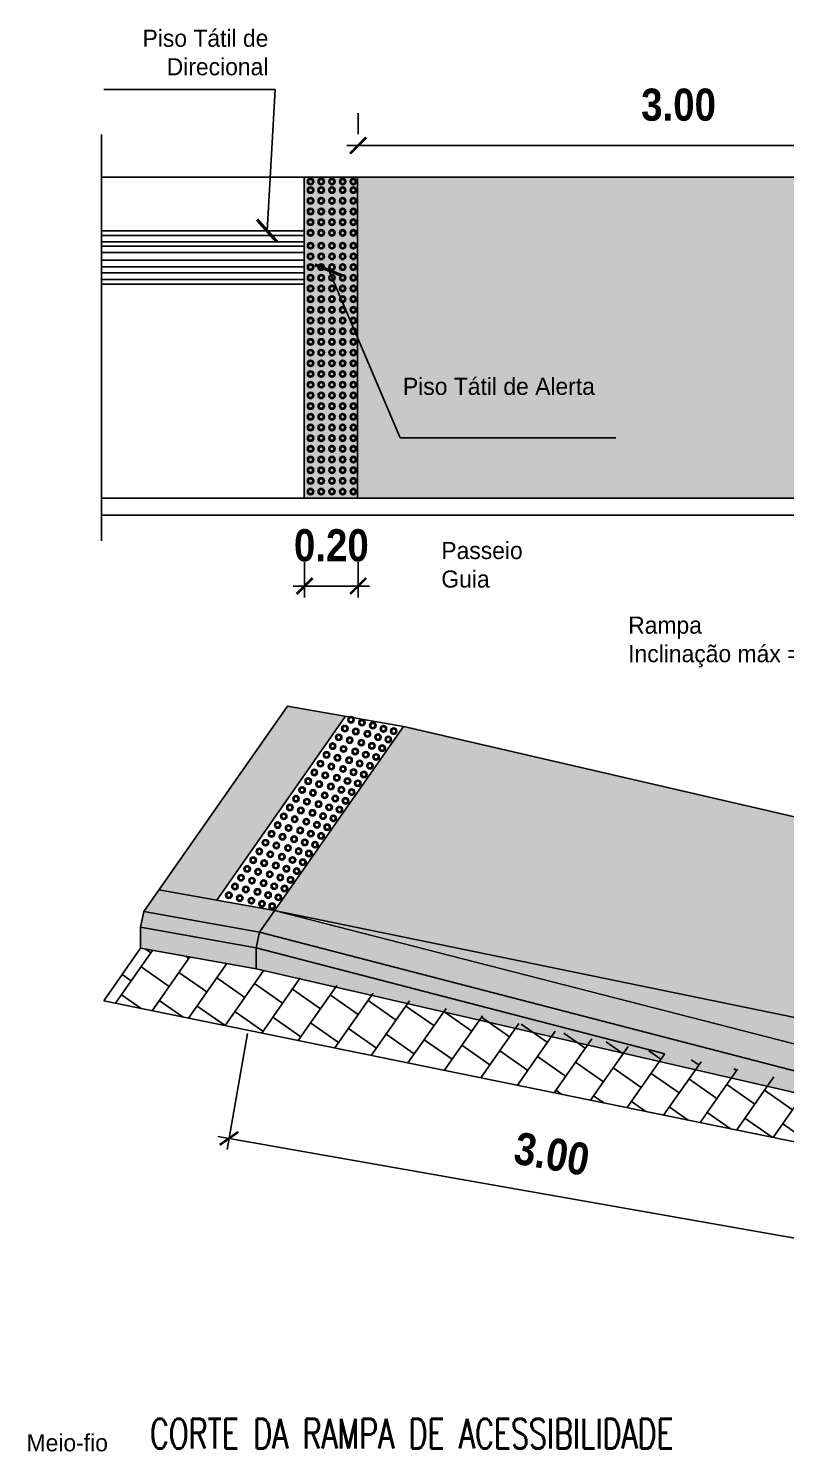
# Model space of a CAD drawing. Header units: feet. Extents: x 203667 to 205527, y 9204857 to 9205156.
# Drawn here: x 203682.91 to 203686.45, y 9204914.6 to 9204921.26 of the extents above; entities that cross this region are included whole.
import ezdxf

# ---------------------------------------------------------------- set-up
doc = ezdxf.new("R2010")
doc.units = ezdxf.units.FT
doc.header["$LTSCALE"] = 0.3
doc.header["$MEASUREMENT"] = 0
doc.linetypes.add('ACAD_ISO05W100', pattern=[33, 24, -3, 0, -3, 0, -3])
for name, color, linetype, lineweight in [('C-ROAD-PROF', 1, 'Continuous', 35), ('PENA015', 1, 'Continuous', 15), ('PENA02', 5, 'Continuous', 20)]:
    doc.layers.add(name, color=color, linetype=linetype, lineweight=lineweight)
for name, color, linetype in [('F-HZ-ESTACA', 98, 'Continuous'), ('PAVIMENTAÇÃO NOVA', 12, 'Continuous'), ('PERFIL-ESCALA', 7, 'Continuous')]:
    doc.layers.add(name, color=color, linetype=linetype)
doc.styles.add('COTAS', font='ariblk.ttf', dxfattribs={"width": 0.75})
doc.styles.add('ROMANS', font='romans', dxfattribs={"height": 0.2})
doc.styles.add('texto', font='')
doc.styles.get('texto').set_extended_font_data('AvantGarde Bk BT')
doc.dimstyles.new('COTAS_100', dxfattribs={"dimscale": 100, "dimtxt": 0.002, "dimasz": 0.001, "dimexe": 0.0007, "dimexo": 0.004, "dimgap": 0.0015, "dimtad": 1, "dimzin": 0, "dimdsep": 46, "dimtxsty": 'COTAS', "dimblk1": 'ARCHTICK', "dimblk2": 'ARCHTICK', "dimsah": 1, "dimcen": 0.003, "dimdle": 0.0007, "dimaunit": 1, "dimadec": 0, "dimazin": 0, "dimtfac": 1, "dimtdec": 0, "dimtix": 1, "dimtmove": 0, "dimatfit": 3, "dimldrblk": 'ARCHTICK', "dimfxl": 1, "dimtolj": 1, "dimtzin": 0, "dimarcsym": 0})
doc.dimstyles.new('COTAS_75', dxfattribs={"dimscale": 75, "dimtxt": 0.002, "dimasz": 0.001, "dimexe": 0.0007, "dimexo": 0.004, "dimgap": 0.0015, "dimtad": 1, "dimzin": 0, "dimdsep": 46, "dimtxsty": 'COTAS', "dimblk1": 'ARCHTICK', "dimblk2": 'ARCHTICK', "dimsah": 1, "dimcen": 0.003, "dimdle": 0.0007, "dimaunit": 1, "dimadec": 0, "dimazin": 0, "dimtfac": 1, "dimtdec": 0, "dimtix": 1, "dimtmove": 0, "dimatfit": 3, "dimldrblk": 'ARCHTICK', "dimfxl": 1, "dimtolj": 1, "dimtzin": 0, "dimarcsym": 0})

# ---------------------------------------------------------------- blocks, each defined once
blk = doc.blocks.new('_ArchTick')
at = {"color": 0, "linetype": 'ByBlock', "const_width": 0.15}
blk.add_lwpolyline([(-0.5, -0.5), (0.5, 0.5)], dxfattribs=at)
blk = doc.blocks.new('*D125')
at = {"layer": 'Defpoints', "color": 0, "transparency": 16777216}
for p in [(203687.4475, 9204920.7086), (203684.4501, 9204920.5601), (203687.4475, 9204920.5601)]:
    blk.add_point(p, dxfattribs=at)
at = {"layer": 'PENA015', "color": 0, "lineweight": -2, "transparency": 16777216}
for p, q in [((203684.4501, 9204920.8601), (203684.4501, 9204920.7611)), ((203687.4475, 9204920.8601), (203687.4475, 9204920.7611)), ((203684.3976, 9204920.7086), (203687.5, 9204920.7086))]:
    blk.add_line(p, q, dxfattribs=at)
at = {"layer": 'PENA015', "color": 0, "lineweight": -2, "transparency": 16777216, "xscale": 0.075, "yscale": 0.075, "zscale": 0.075, "rotation": 180}
blk.add_blockref('_ArchTick', (203684.4501, 9204920.7086), dxfattribs=at)
at = {"layer": 'PENA015', "color": 0, "lineweight": -2, "transparency": 16777216, "xscale": 0.075, "yscale": 0.075, "zscale": 0.075}
blk.add_blockref('_ArchTick', (203687.4475, 9204920.7086), dxfattribs=at)
at = {"layer": 'PENA015', "color": 0, "lineweight": 25, "transparency": 16777216, "insert": (203685.9488, 9204920.8986), "char_height": 0.15, "attachment_point": 5, "style": 'COTAS'}
blk.add_mtext('\\A1;3.00', dxfattribs=at)
blk = doc.blocks.new('*D123')
at = {"layer": 'Defpoints', "color": 0, "transparency": 16777216}
for p in [(203684.1993, 9204919.0601), (203684.4501, 9204919.0601), (203684.1993, 9204918.6482)]:
    blk.add_point(p, dxfattribs=at)
at = {"layer": 'PENA015', "color": 0, "lineweight": -2, "transparency": 16777216}
for p, q in [((203684.1993, 9204918.7601), (203684.1993, 9204918.5957)), ((203684.4501, 9204918.7601), (203684.4501, 9204918.5957)), ((203684.5026, 9204918.6482), (203684.1468, 9204918.6482))]:
    blk.add_line(p, q, dxfattribs=at)
at = {"layer": 'PENA015', "color": 0, "lineweight": -2, "transparency": 16777216, "xscale": 0.075, "yscale": 0.075, "zscale": 0.075, "rotation": 180}
blk.add_blockref('_ArchTick', (203684.1993, 9204918.6482), dxfattribs=at)
at = {"layer": 'PENA015', "color": 0, "lineweight": -2, "transparency": 16777216, "xscale": 0.075, "yscale": 0.075, "zscale": 0.075}
blk.add_blockref('_ArchTick', (203684.4501, 9204918.6482), dxfattribs=at)
at = {"layer": 'PENA015', "color": 0, "lineweight": 25, "transparency": 16777216, "insert": (203684.3247, 9204918.8383), "char_height": 0.15, "attachment_point": 5, "style": 'COTAS'}
blk.add_mtext('\\A1;0.20', dxfattribs=at)
blk = doc.blocks.new('*D128')
at = {"layer": 'Defpoints', "color": 0, "transparency": 16777216}
for p in [(203683.9846, 9204916.8516), (203686.939, 9204916.3307), (203686.8004, 9204915.5446)]:
    blk.add_point(p, dxfattribs=at)
at = {"layer": 'PENA015', "color": 0, "lineweight": -2, "transparency": 16777216}
for p, q in [((203683.9325, 9204916.5562), (203683.8369, 9204916.0138)), ((203683.7943, 9204916.0747), (203686.8521, 9204915.5355)), ((203686.887, 9204916.0352), (203686.7913, 9204915.4929))]:
    blk.add_line(p, q, dxfattribs=at)
at = {"layer": 'PENA015', "color": 0, "lineweight": -2, "transparency": 16777216, "xscale": 0.075, "yscale": 0.075, "zscale": 0.075}
for p, rotation in [((203683.846, 9204916.0655), 169.9999999866669), ((203686.8004, 9204915.5446), 349.9999999866669)]:
    blk.add_blockref('_ArchTick', p, dxfattribs=dict(at, rotation=rotation))
at = {"layer": 'PENA015', "color": 0, "lineweight": 25, "transparency": 16777216, "insert": (203685.3562, 9204915.9922), "char_height": 0.15, "attachment_point": 5, "rotation": 350, "style": 'COTAS'}
blk.add_mtext('\\A1;3.00', dxfattribs=at)

msp = doc.modelspace()

# ---------------------------------------------------------------- hatches: boundary and pattern name
at = {"layer": 'F-HZ-ESTACA'}
h = msp.add_hatch(color=5, dxfattribs=at)
h.dxf.hatch_style = 1
h.paths.add_polyline_path([(203691.9475, 9204919.0601), (203692.1975, 9204919.0601), (203692.1975, 9204920.5601), (203691.9475, 9204920.5601)])
h.paths.add_polyline_path([(203684.1975, 9204919.0601), (203684.4475, 9204919.0601), (203684.4475, 9204920.5601), (203684.1975, 9204920.5601)])
at = {"layer": 'F-HZ-ESTACA', "true_color": 0x7aafdf}
h = msp.add_hatch(color=143, dxfattribs=at)
h.dxf.hatch_style = 1
h.paths.add_polyline_path([(203687.4475, 9204920.5601), (203684.4475, 9204920.5601), (203684.4475, 9204919.0601), (203687.4475, 9204919.0601)])
h.paths.add_polyline_path([(203688.9475, 9204920.5601), (203687.4475, 9204920.5601), (203687.4475, 9204918.9801), (203688.9475, 9204918.9801)])
h.paths.add_polyline_path([(203691.9475, 9204920.5601), (203688.9475, 9204920.5601), (203688.9475, 9204919.0601), (203691.9475, 9204919.0601)])
h = msp.add_hatch(color=143, dxfattribs=at)
h.dxf.hatch_style = 1
h.paths.add_polyline_path([(203683.5179, 9204917.2274), (203683.7887, 9204917.1797), (203684.3909, 9204918.0398), (203684.1201, 9204918.0875)])
h = msp.add_hatch(color=143, dxfattribs=at)
h.dxf.hatch_style = 1
h.paths.add_polyline_path([(203687.6256, 9204917.3106), (203684.6645, 9204917.9959), (203684.0622, 9204917.1358), (203687.0255, 9204916.3738)])
at = {"layer": 'F-HZ-ESTACA'}
h = msp.add_hatch(color=253, dxfattribs=at)
h.dxf.hatch_style = 1
h.paths.add_polyline_path([(203683.9735, 9204917.0091), (203683.4469, 9204917.1261), (203683.4318, 9204917.0528), (203683.4318, 9204916.9546), (203683.9735, 9204916.8591)])
h.paths.add_polyline_path([(203684.0595, 9204917.1319), (203683.5179, 9204917.2274), (203683.4469, 9204917.1261), (203683.9735, 9204917.0091)])
h.paths.add_polyline_path([(203683.9735, 9204917.0091), (203683.9735, 9204916.8591), (203686.939, 9204916.1767), (203686.939, 9204916.2392)])
h.paths.add_polyline_path([(203684.0595, 9204917.1319), (203683.9735, 9204917.0091), (203686.939, 9204916.2392), (203687.0228, 9204916.3699)])
h = msp.add_hatch(dxfattribs=at)
h.set_pattern_fill('AR-B88', color=1, scale=0.02, angle=55)
h.set_pattern_definition([(55, (0.05187, 9.05663), (-0.1310643270862, 0.0917722298162), []), (145, (0.05187, 9.05663), (-0.1769504419943, 0.02624006627305), [0.16, -0.16])])
h.paths.add_polyline_path([(203683.9735, 9204916.8591), (203683.4318, 9204916.9546), (203683.2598, 9204916.7088), (203686.767, 9204915.9935), (203686.9134, 9204916.2444)])
h.paths.add_polyline_path([(203688.442, 9204915.9665), (203686.939, 9204916.2392), (203686.9134, 9204916.2444), (203686.767, 9204915.9935), (203688.27, 9204915.7208)])

# ---------------------------------------------------------------- linework, layer by layer
at = {"layer": 'C-ROAD-PROF', "lineweight": 25}
msp.add_line((203684.2159, 9204920.5601), (203684.4659, 9204920.5601), dxfattribs=at)
at = {"layer": 'F-HZ-ESTACA'}
for p, q in [((203687.109, 9204916.5046), (203684.0595, 9204917.1319)), ((203683.2598, 9204916.7088), (203686.767, 9204915.9935))]:
    msp.add_line(p, q, dxfattribs=at)
at = {"layer": 'PAVIMENTAÇÃO NOVA'}
msp.add_line((203687.4475, 9204920.5601), (203683.2501, 9204920.5601), dxfattribs=at)
at = {"layer": 'PENA015', "linetype": 'ACAD_ISO05W100', "lineweight": 25}
msp.add_line((203683.2501, 9204918.8601), (203683.2501, 9204920.7601), dxfattribs=at)
at = {"layer": 'PENA02', "lineweight": 25}
for p, q in [((203687.4475, 9204920.5601), (203683.2501, 9204920.5601)), ((203684.1975, 9204919.0601), (203684.1975, 9204920.5601)), ((203684.1975, 9204919.0601), (203684.1975, 9204920.5601)), ((203684.4475, 9204919.0601), (203684.4475, 9204920.5601)), ((203684.4475, 9204919.0601), (203684.4475, 9204920.5601)), ((203683.2475, 9204920.3101), (203684.1975, 9204920.3101)), ((203684.1975, 9204920.2876), (203683.2475, 9204920.2876)), ((203684.1975, 9204920.2576), (203683.2475, 9204920.2576)), ((203684.1975, 9204920.2376), (203683.2475, 9204920.2376)), ((203684.1975, 9204920.2076), (203683.2475, 9204920.2076)), ((203684.1975, 9204920.172), (203683.2475, 9204920.172)), ((203684.1975, 9204920.142), (203683.2475, 9204920.142)), ((203684.1975, 9204920.1126), (203683.2475, 9204920.1126)), ((203684.1975, 9204920.0826), (203683.2475, 9204920.0826)), ((203683.2475, 9204920.0601), (203684.1975, 9204920.0601)), ((203684.1975, 9204919.0601), (203684.4475, 9204919.0601)), ((203684.1201, 9204918.0875), (203683.4469, 9204917.1261)), ((203684.6618, 9204917.992), (203684.1201, 9204918.0875)), ((203683.7887, 9204917.1797), (203684.3909, 9204918.0398)), ((203684.6618, 9204917.992), (203683.9886, 9204917.0306)), ((203684.6618, 9204917.992), (203687.6229, 9204917.3067)), ((203683.5179, 9204917.2274), (203684.0595, 9204917.1319)), ((203684.0595, 9204917.1319), (203687.0228, 9204916.3699)), ((203683.4469, 9204917.1261), (203683.9886, 9204917.0306)), ((203683.4318, 9204917.0528), (203683.9735, 9204916.9573)), ((203683.4318, 9204916.9546), (203683.4318, 9204917.052)), ((203683.9886, 9204917.0306), (203686.9542, 9204916.2608)), ((203683.4318, 9204916.9546), (203683.2598, 9204916.7088)), ((203683.4318, 9204916.9546), (203683.9735, 9204916.8591)), ((203683.9735, 9204916.9573), (203685.8843, 9204916.4612)), ((203683.9735, 9204916.9542), (203683.9735, 9204916.8591)), ((203683.9735, 9204916.8591), (203686.939, 9204916.1767))]:
    msp.add_line(p, q, dxfattribs=at)
at = {"layer": 'PENA02', "lineweight": 25, "flags": 128}
for points in [[(203687.4475, 9204920.5601), (203683.2501, 9204920.5601)], [(203687.4475, 9204919.0601), (203683.2501, 9204919.0601)], [(203687.4475, 9204919.0601), (203683.2501, 9204919.0601)], [(203693.1475, 9204918.9801), (203683.2501, 9204918.9801)]]:
    msp.add_lwpolyline(points, dxfattribs=at)
at = {"layer": 'PENA02', "lineweight": 25}
for points in [[(203683.4318, 9204916.9546), (203683.4318, 9204917.0528), (203683.4469, 9204917.1261)], [(203683.9735, 9204916.8591), (203683.9735, 9204916.9573), (203683.9886, 9204917.0306)]]:
    msp.add_lwpolyline(points, dxfattribs=at)
for centre, radius in [((203684.2275, 9204920.5401), 0.015), ((203684.2275, 9204920.5401), 0.01), ((203684.2775, 9204920.5401), 0.015), ((203684.2775, 9204920.5401), 0.01), ((203684.3275, 9204920.5401), 0.015), ((203684.3275, 9204920.5401), 0.01), ((203684.3775, 9204920.5401), 0.015), ((203684.3775, 9204920.5401), 0.01), ((203684.4275, 9204920.5401), 0.015), ((203684.4275, 9204920.5401), 0.01), ((203684.2275, 9204920.5001), 0.015), ((203684.2275, 9204920.4501), 0.015), ((203684.2275, 9204920.4501), 0.015), ((203684.2275, 9204920.5001), 0.01), ((203684.2275, 9204920.4501), 0.01), ((203684.2275, 9204920.4501), 0.01), ((203684.2775, 9204920.5001), 0.015), ((203684.2775, 9204920.4501), 0.015), ((203684.2775, 9204920.4501), 0.015), ((203684.2775, 9204920.5001), 0.01), ((203684.2775, 9204920.4501), 0.01), ((203684.2775, 9204920.4501), 0.01), ((203684.3275, 9204920.5001), 0.015), ((203684.3275, 9204920.4501), 0.015), ((203684.3275, 9204920.4501), 0.015), ((203684.3275, 9204920.5001), 0.01), ((203684.3275, 9204920.4501), 0.01), ((203684.3275, 9204920.4501), 0.01), ((203684.3775, 9204920.5001), 0.015), ((203684.3775, 9204920.4501), 0.015), ((203684.3775, 9204920.4501), 0.015), ((203684.3775, 9204920.5001), 0.01), ((203684.3775, 9204920.4501), 0.01), ((203684.3775, 9204920.4501), 0.01), ((203684.4275, 9204920.5001), 0.015), ((203684.4275, 9204920.4501), 0.015), ((203684.4275, 9204920.4501), 0.015), ((203684.4275, 9204920.5001), 0.01), ((203684.4275, 9204920.4501), 0.01), ((203684.4275, 9204920.4501), 0.01), ((203684.2275, 9204920.4001), 0.015), ((203684.2275, 9204920.4001), 0.015), ((203684.2275, 9204920.4001), 0.01), ((203684.2275, 9204920.4001), 0.01), ((203684.2775, 9204920.4001), 0.015), ((203684.2775, 9204920.4001), 0.015), ((203684.2775, 9204920.4001), 0.01), ((203684.2775, 9204920.4001), 0.01), ((203684.3275, 9204920.4001), 0.015), ((203684.3275, 9204920.4001), 0.015), ((203684.3275, 9204920.4001), 0.01), ((203684.3275, 9204920.4001), 0.01), ((203684.3775, 9204920.4001), 0.015), ((203684.3775, 9204920.4001), 0.015), ((203684.3775, 9204920.4001), 0.01), ((203684.3775, 9204920.4001), 0.01), ((203684.4275, 9204920.4001), 0.015), ((203684.4275, 9204920.4001), 0.015), ((203684.4275, 9204920.4001), 0.01), ((203684.4275, 9204920.4001), 0.01), ((203684.2275, 9204920.3501), 0.015), ((203684.2275, 9204920.3501), 0.015), ((203684.2275, 9204920.3501), 0.01), ((203684.2275, 9204920.3501), 0.01), ((203684.2775, 9204920.3501), 0.015), ((203684.2775, 9204920.3501), 0.015), ((203684.2775, 9204920.3501), 0.01), ((203684.2775, 9204920.3501), 0.01), ((203684.3275, 9204920.3501), 0.015), ((203684.3275, 9204920.3501), 0.015), ((203684.3275, 9204920.3501), 0.01), ((203684.3275, 9204920.3501), 0.01), ((203684.3775, 9204920.3501), 0.015), ((203684.3775, 9204920.3501), 0.015), ((203684.3775, 9204920.3501), 0.01), ((203684.3775, 9204920.3501), 0.01), ((203684.4275, 9204920.3501), 0.015), ((203684.4275, 9204920.3501), 0.015), ((203684.4275, 9204920.3501), 0.01), ((203684.4275, 9204920.3501), 0.01), ((203684.2275, 9204920.3001), 0.015), ((203684.2275, 9204920.3001), 0.01), ((203684.2775, 9204920.3001), 0.015), ((203684.2775, 9204920.3001), 0.01), ((203684.3275, 9204920.3001), 0.015), ((203684.3275, 9204920.3001), 0.01), ((203684.3775, 9204920.3001), 0.015), ((203684.3775, 9204920.3001), 0.01), ((203684.4275, 9204920.3001), 0.015), ((203684.4275, 9204920.3001), 0.01), ((203684.2275, 9204920.2401), 0.015), ((203684.2275, 9204920.2401), 0.015), ((203684.2275, 9204920.1901), 0.015), ((203684.2275, 9204920.1901), 0.015), ((203684.2275, 9204920.2401), 0.01), ((203684.2275, 9204920.2401), 0.01), ((203684.2275, 9204920.1901), 0.01), ((203684.2275, 9204920.1901), 0.01), ((203684.2775, 9204920.2401), 0.015), ((203684.2775, 9204920.2401), 0.015), ((203684.2775, 9204920.1901), 0.015), ((203684.2775, 9204920.1901), 0.015), ((203684.2775, 9204920.2401), 0.01), ((203684.2775, 9204920.2401), 0.01), ((203684.2775, 9204920.1901), 0.01), ((203684.2775, 9204920.1901), 0.01), ((203684.3275, 9204920.2401), 0.015), ((203684.3275, 9204920.2401), 0.015), ((203684.3275, 9204920.1901), 0.015), ((203684.3275, 9204920.1901), 0.015), ((203684.3275, 9204920.2401), 0.01), ((203684.3275, 9204920.2401), 0.01), ((203684.3275, 9204920.1901), 0.01), ((203684.3275, 9204920.1901), 0.01), ((203684.3775, 9204920.2401), 0.015), ((203684.3775, 9204920.2401), 0.015), ((203684.3775, 9204920.1901), 0.015), ((203684.3775, 9204920.1901), 0.015), ((203684.3775, 9204920.2401), 0.01), ((203684.3775, 9204920.2401), 0.01), ((203684.3775, 9204920.1901), 0.01), ((203684.3775, 9204920.1901), 0.01), ((203684.4275, 9204920.2401), 0.015), ((203684.4275, 9204920.2401), 0.015), ((203684.4275, 9204920.1901), 0.015), ((203684.4275, 9204920.1901), 0.015), ((203684.4275, 9204920.2401), 0.01), ((203684.4275, 9204920.2401), 0.01), ((203684.4275, 9204920.1901), 0.01), ((203684.4275, 9204920.1901), 0.01), ((203684.2275, 9204920.1401), 0.015), ((203684.2275, 9204920.1401), 0.01), ((203684.2775, 9204920.1401), 0.015), ((203684.2775, 9204920.1401), 0.01), ((203684.3275, 9204920.1401), 0.015), ((203684.3275, 9204920.1401), 0.01), ((203684.3775, 9204920.1401), 0.015), ((203684.3775, 9204920.1401), 0.01), ((203684.4275, 9204920.1401), 0.015), ((203684.4275, 9204920.1401), 0.01), ((203684.2275, 9204920.0901), 0.015), ((203684.2275, 9204920.0901), 0.015), ((203684.2275, 9204920.0901), 0.01), ((203684.2275, 9204920.0901), 0.01), ((203684.2775, 9204920.0901), 0.015), ((203684.2775, 9204920.0901), 0.015), ((203684.2775, 9204920.0901), 0.01), ((203684.2775, 9204920.0901), 0.01), ((203684.3275, 9204920.0901), 0.015), ((203684.3275, 9204920.0901), 0.015), ((203684.3275, 9204920.0901), 0.01), ((203684.3275, 9204920.0901), 0.01), ((203684.3775, 9204920.0901), 0.015), ((203684.3775, 9204920.0901), 0.015), ((203684.3775, 9204920.0901), 0.01), ((203684.3775, 9204920.0901), 0.01), ((203684.4275, 9204920.0901), 0.015), ((203684.4275, 9204920.0901), 0.015), ((203684.4275, 9204920.0901), 0.01), ((203684.4275, 9204920.0901), 0.01), ((203684.2275, 9204920.0401), 0.015), ((203684.2275, 9204920.0401), 0.015), ((203684.2275, 9204919.9901), 0.015), ((203684.2275, 9204919.9901), 0.015), ((203684.2275, 9204920.0401), 0.01), ((203684.2275, 9204920.0401), 0.01), ((203684.2275, 9204919.9901), 0.01), ((203684.2275, 9204919.9901), 0.01), ((203684.2775, 9204920.0401), 0.015), ((203684.2775, 9204920.0401), 0.015), ((203684.2775, 9204919.9901), 0.015), ((203684.2775, 9204919.9901), 0.015), ((203684.2775, 9204920.0401), 0.01), ((203684.2775, 9204920.0401), 0.01), ((203684.2775, 9204919.9901), 0.01), ((203684.2775, 9204919.9901), 0.01), ((203684.3275, 9204920.0401), 0.015), ((203684.3275, 9204920.0401), 0.015), ((203684.3275, 9204919.9901), 0.015), ((203684.3275, 9204919.9901), 0.015), ((203684.3275, 9204920.0401), 0.01), ((203684.3275, 9204920.0401), 0.01), ((203684.3275, 9204919.9901), 0.01), ((203684.3275, 9204919.9901), 0.01), ((203684.3775, 9204920.0401), 0.015), ((203684.3775, 9204920.0401), 0.015), ((203684.3775, 9204919.9901), 0.015), ((203684.3775, 9204919.9901), 0.015), ((203684.3775, 9204920.0401), 0.01), ((203684.3775, 9204920.0401), 0.01), ((203684.3775, 9204919.9901), 0.01), ((203684.3775, 9204919.9901), 0.01), ((203684.4275, 9204920.0401), 0.015), ((203684.4275, 9204920.0401), 0.015), ((203684.4275, 9204919.9901), 0.015), ((203684.4275, 9204919.9901), 0.015), ((203684.4275, 9204920.0401), 0.01), ((203684.4275, 9204920.0401), 0.01), ((203684.4275, 9204919.9901), 0.01), ((203684.4275, 9204919.9901), 0.01), ((203684.2275, 9204919.9401), 0.015), ((203684.2275, 9204919.9401), 0.015), ((203684.2275, 9204919.9401), 0.01), ((203684.2275, 9204919.9401), 0.01), ((203684.2775, 9204919.9401), 0.015), ((203684.2775, 9204919.9401), 0.015), ((203684.2775, 9204919.9401), 0.01), ((203684.2775, 9204919.9401), 0.01), ((203684.3275, 9204919.9401), 0.015), ((203684.3275, 9204919.9401), 0.015), ((203684.3275, 9204919.9401), 0.01), ((203684.3275, 9204919.9401), 0.01), ((203684.3775, 9204919.9401), 0.015), ((203684.3775, 9204919.9401), 0.015), ((203684.3775, 9204919.9401), 0.01), ((203684.3775, 9204919.9401), 0.01), ((203684.4275, 9204919.9401), 0.015), ((203684.4275, 9204919.9401), 0.015), ((203684.4275, 9204919.9401), 0.01), ((203684.4275, 9204919.9401), 0.01), ((203684.2275, 9204919.8901), 0.015), ((203684.2275, 9204919.8901), 0.015), ((203684.2275, 9204919.8901), 0.01), ((203684.2275, 9204919.8901), 0.01), ((203684.2775, 9204919.8901), 0.015), ((203684.2775, 9204919.8901), 0.015), ((203684.2775, 9204919.8901), 0.01), ((203684.2775, 9204919.8901), 0.01), ((203684.3275, 9204919.8901), 0.015), ((203684.3275, 9204919.8901), 0.015), ((203684.3275, 9204919.8901), 0.01), ((203684.3275, 9204919.8901), 0.01), ((203684.3775, 9204919.8901), 0.015), ((203684.3775, 9204919.8901), 0.015), ((203684.3775, 9204919.8901), 0.01), ((203684.3775, 9204919.8901), 0.01), ((203684.4275, 9204919.8901), 0.015), ((203684.4275, 9204919.8901), 0.015), ((203684.4275, 9204919.8901), 0.01), ((203684.4275, 9204919.8901), 0.01), ((203684.2275, 9204919.8401), 0.015), ((203684.2275, 9204919.8401), 0.015), ((203684.2275, 9204919.7901), 0.015), ((203684.2275, 9204919.8401), 0.01), ((203684.2275, 9204919.8401), 0.01), ((203684.2275, 9204919.7901), 0.01), ((203684.2775, 9204919.8401), 0.015), ((203684.2775, 9204919.8401), 0.015), ((203684.2775, 9204919.7901), 0.015), ((203684.2775, 9204919.8401), 0.01), ((203684.2775, 9204919.8401), 0.01), ((203684.2775, 9204919.7901), 0.01), ((203684.3275, 9204919.8401), 0.015), ((203684.3275, 9204919.8401), 0.015), ((203684.3275, 9204919.7901), 0.015), ((203684.3275, 9204919.8401), 0.01), ((203684.3275, 9204919.8401), 0.01), ((203684.3275, 9204919.7901), 0.01), ((203684.3775, 9204919.8401), 0.015), ((203684.3775, 9204919.8401), 0.015), ((203684.3775, 9204919.7901), 0.015), ((203684.3775, 9204919.8401), 0.01), ((203684.3775, 9204919.8401), 0.01), ((203684.3775, 9204919.7901), 0.01), ((203684.4275, 9204919.8401), 0.015), ((203684.4275, 9204919.8401), 0.015), ((203684.4275, 9204919.7901), 0.015), ((203684.4275, 9204919.8401), 0.01), ((203684.4275, 9204919.8401), 0.01), ((203684.4275, 9204919.7901), 0.01), ((203684.2275, 9204919.7401), 0.015), ((203684.2275, 9204919.7401), 0.01), ((203684.2775, 9204919.7401), 0.015), ((203684.2775, 9204919.7401), 0.01), ((203684.3275, 9204919.7401), 0.015), ((203684.3275, 9204919.7401), 0.01), ((203684.3775, 9204919.7401), 0.015), ((203684.3775, 9204919.7401), 0.01), ((203684.4275, 9204919.7401), 0.015), ((203684.4275, 9204919.7401), 0.01), ((203684.2275, 9204919.6901), 0.015), ((203684.2275, 9204919.6901), 0.01), ((203684.2775, 9204919.6901), 0.015), ((203684.2775, 9204919.6901), 0.01), ((203684.3275, 9204919.6901), 0.015), ((203684.3275, 9204919.6901), 0.01), ((203684.3775, 9204919.6901), 0.015), ((203684.3775, 9204919.6901), 0.01), ((203684.4275, 9204919.6901), 0.015), ((203684.4275, 9204919.6901), 0.01), ((203684.2275, 9204919.6401), 0.015), ((203684.2275, 9204919.5901), 0.015), ((203684.2275, 9204919.6401), 0.01), ((203684.2275, 9204919.5901), 0.01), ((203684.2775, 9204919.6401), 0.015), ((203684.2775, 9204919.5901), 0.015), ((203684.2775, 9204919.6401), 0.01), ((203684.2775, 9204919.5901), 0.01), ((203684.3275, 9204919.6401), 0.015), ((203684.3275, 9204919.5901), 0.015), ((203684.3275, 9204919.6401), 0.01), ((203684.3275, 9204919.5901), 0.01), ((203684.3775, 9204919.6401), 0.015), ((203684.3775, 9204919.5901), 0.015), ((203684.3775, 9204919.6401), 0.01), ((203684.3775, 9204919.5901), 0.01), ((203684.4275, 9204919.6401), 0.015), ((203684.4275, 9204919.5901), 0.015), ((203684.4275, 9204919.6401), 0.01), ((203684.4275, 9204919.5901), 0.01), ((203684.2275, 9204919.5401), 0.015), ((203684.2275, 9204919.5401), 0.01), ((203684.2775, 9204919.5401), 0.015), ((203684.2775, 9204919.5401), 0.01), ((203684.3275, 9204919.5401), 0.015), ((203684.3275, 9204919.5401), 0.01), ((203684.3775, 9204919.5401), 0.015), ((203684.3775, 9204919.5401), 0.01), ((203684.4275, 9204919.5401), 0.015), ((203684.4275, 9204919.5401), 0.01), ((203684.2275, 9204919.4901), 0.015), ((203684.2275, 9204919.4901), 0.01), ((203684.2775, 9204919.4901), 0.015), ((203684.2775, 9204919.4901), 0.01), ((203684.3275, 9204919.4901), 0.015), ((203684.3275, 9204919.4901), 0.01), ((203684.3775, 9204919.4901), 0.015), ((203684.3775, 9204919.4901), 0.01), ((203684.4275, 9204919.4901), 0.015), ((203684.4275, 9204919.4901), 0.01), ((203684.2275, 9204919.4401), 0.015), ((203684.2275, 9204919.3901), 0.015), ((203684.2275, 9204919.4401), 0.01), ((203684.2275, 9204919.3901), 0.01), ((203684.2775, 9204919.4401), 0.015), ((203684.2775, 9204919.3901), 0.015), ((203684.2775, 9204919.4401), 0.01), ((203684.2775, 9204919.3901), 0.01), ((203684.3275, 9204919.4401), 0.015), ((203684.3275, 9204919.3901), 0.015), ((203684.3275, 9204919.4401), 0.01), ((203684.3275, 9204919.3901), 0.01), ((203684.3775, 9204919.4401), 0.015), ((203684.3775, 9204919.3901), 0.015), ((203684.3775, 9204919.4401), 0.01), ((203684.3775, 9204919.3901), 0.01), ((203684.4275, 9204919.4401), 0.015), ((203684.4275, 9204919.3901), 0.015), ((203684.4275, 9204919.4401), 0.01), ((203684.4275, 9204919.3901), 0.01), ((203684.2275, 9204919.3401), 0.015), ((203684.2275, 9204919.3401), 0.01), ((203684.2775, 9204919.3401), 0.015), ((203684.2775, 9204919.3401), 0.01), ((203684.3275, 9204919.3401), 0.015), ((203684.3275, 9204919.3401), 0.01), ((203684.3775, 9204919.3401), 0.015), ((203684.3775, 9204919.3401), 0.01), ((203684.4275, 9204919.3401), 0.015), ((203684.4275, 9204919.3401), 0.01), ((203684.2275, 9204919.2901), 0.015), ((203684.2275, 9204919.2901), 0.01), ((203684.2775, 9204919.2901), 0.015), ((203684.2775, 9204919.2901), 0.01), ((203684.3275, 9204919.2901), 0.015), ((203684.3275, 9204919.2901), 0.01), ((203684.3775, 9204919.2901), 0.015), ((203684.3775, 9204919.2901), 0.01), ((203684.4275, 9204919.2901), 0.015), ((203684.4275, 9204919.2901), 0.01), ((203684.2275, 9204919.2401), 0.015), ((203684.2275, 9204919.1901), 0.015), ((203684.2275, 9204919.2401), 0.01), ((203684.2275, 9204919.1901), 0.01), ((203684.2775, 9204919.2401), 0.015), ((203684.2775, 9204919.1901), 0.015), ((203684.2775, 9204919.2401), 0.01), ((203684.2775, 9204919.1901), 0.01), ((203684.3275, 9204919.2401), 0.015), ((203684.3275, 9204919.1901), 0.015), ((203684.3275, 9204919.2401), 0.01), ((203684.3275, 9204919.1901), 0.01), ((203684.3775, 9204919.2401), 0.015), ((203684.3775, 9204919.1901), 0.015), ((203684.3775, 9204919.2401), 0.01), ((203684.3775, 9204919.1901), 0.01), ((203684.4275, 9204919.2401), 0.015), ((203684.4275, 9204919.1901), 0.015), ((203684.4275, 9204919.2401), 0.01), ((203684.4275, 9204919.1901), 0.01), ((203684.2275, 9204919.1401), 0.015), ((203684.2275, 9204919.1401), 0.01), ((203684.2775, 9204919.1401), 0.015), ((203684.2775, 9204919.1401), 0.01), ((203684.3275, 9204919.1401), 0.015), ((203684.3275, 9204919.1401), 0.01), ((203684.3775, 9204919.1401), 0.015), ((203684.3775, 9204919.1401), 0.01), ((203684.4275, 9204919.1401), 0.015), ((203684.4275, 9204919.1401), 0.01), ((203684.2275, 9204919.0901), 0.015), ((203684.2275, 9204919.0901), 0.01), ((203684.2775, 9204919.0901), 0.015), ((203684.2775, 9204919.0901), 0.01), ((203684.3275, 9204919.0901), 0.015), ((203684.3275, 9204919.0901), 0.01), ((203684.3775, 9204919.0901), 0.015), ((203684.3775, 9204919.0901), 0.01), ((203684.4275, 9204919.0901), 0.015), ((203684.4275, 9204919.0901), 0.01), ((203684.3879, 9204917.9821), 0.015), ((203684.4164, 9204918.0231), 0.015), ((203684.4164, 9204918.0231), 0.01), ((203684.4675, 9204918.0096), 0.015), ((203684.4675, 9204918.0096), 0.01), ((203684.5187, 9204917.9959), 0.015), ((203684.5187, 9204917.9959), 0.01), ((203684.5682, 9204917.9809), 0.015), ((203684.3593, 9204917.9411), 0.015), ((203684.3593, 9204917.9411), 0.01), ((203684.3879, 9204917.9821), 0.01), ((203684.4103, 9204917.9275), 0.015), ((203684.4103, 9204917.9275), 0.01), ((203684.4389, 9204917.9685), 0.015), ((203684.4389, 9204917.9685), 0.01), ((203684.4649, 9204917.916), 0.015), ((203684.4935, 9204917.957), 0.015), ((203684.4935, 9204917.957), 0.01), ((203684.543, 9204917.942), 0.015), ((203684.543, 9204917.942), 0.01), ((203684.5682, 9204917.9809), 0.01), ((203684.591, 9204917.9313), 0.015), ((203684.591, 9204917.9313), 0.01), ((203684.6163, 9204917.9702), 0.015), ((203684.6163, 9204917.9702), 0.01), ((203684.3022, 9204917.859), 0.015), ((203684.3022, 9204917.859), 0.01), ((203684.3307, 9204917.9), 0.015), ((203684.3307, 9204917.9), 0.01), ((203684.3818, 9204917.8865), 0.015), ((203684.3818, 9204917.8865), 0.01), ((203684.4363, 9204917.8749), 0.015), ((203684.4363, 9204917.8749), 0.01), ((203684.4649, 9204917.916), 0.01), ((203684.4858, 9204917.86), 0.015), ((203684.4858, 9204917.86), 0.01), ((203684.5144, 9204917.901), 0.015), ((203684.5144, 9204917.901), 0.01), ((203684.5339, 9204917.8492), 0.015), ((203684.5624, 9204917.8903), 0.015), ((203684.5624, 9204917.8903), 0.01), ((203684.2736, 9204917.8179), 0.015), ((203684.2736, 9204917.8179), 0.01), ((203684.3246, 9204917.8044), 0.015), ((203684.3246, 9204917.8044), 0.01), ((203684.3532, 9204917.8454), 0.015), ((203684.3532, 9204917.8454), 0.01), ((203684.3792, 9204917.7928), 0.015), ((203684.3792, 9204917.7928), 0.01), ((203684.4078, 9204917.8339), 0.015), ((203684.4078, 9204917.8339), 0.01), ((203684.4573, 9204917.8189), 0.015), ((203684.4573, 9204917.8189), 0.01), ((203684.5053, 9204917.8082), 0.015), ((203684.5053, 9204917.8082), 0.01), ((203684.5339, 9204917.8492), 0.01), ((203684.2165, 9204917.7359), 0.015), ((203684.2165, 9204917.7359), 0.01), ((203684.245, 9204917.7769), 0.015), ((203684.245, 9204917.7769), 0.01), ((203684.2675, 9204917.7223), 0.015), ((203684.2675, 9204917.7223), 0.01), ((203684.2961, 9204917.7633), 0.015), ((203684.2961, 9204917.7633), 0.01), ((203684.3506, 9204917.7518), 0.015), ((203684.3506, 9204917.7518), 0.01), ((203684.4001, 9204917.7368), 0.015), ((203684.4001, 9204917.7368), 0.01), ((203684.4287, 9204917.7779), 0.015), ((203684.4287, 9204917.7779), 0.01), ((203684.4482, 9204917.7261), 0.015), ((203684.4482, 9204917.7261), 0.01), ((203684.4767, 9204917.7671), 0.015), ((203684.4767, 9204917.7671), 0.01), ((203684.1593, 9204917.6538), 0.015), ((203684.1593, 9204917.6538), 0.01), ((203684.1879, 9204917.6948), 0.015), ((203684.1879, 9204917.6948), 0.01), ((203684.2389, 9204917.6813), 0.015), ((203684.2389, 9204917.6813), 0.01), ((203684.2935, 9204917.6697), 0.015), ((203684.2935, 9204917.6697), 0.01), ((203684.3221, 9204917.7108), 0.015), ((203684.3221, 9204917.7108), 0.01), ((203684.343, 9204917.6548), 0.015), ((203684.343, 9204917.6548), 0.01), ((203684.3716, 9204917.6958), 0.015), ((203684.3716, 9204917.6958), 0.01), ((203684.4196, 9204917.6851), 0.015), ((203684.4196, 9204917.6851), 0.01), ((203684.1308, 9204917.6128), 0.015), ((203684.1308, 9204917.6128), 0.01), ((203684.1818, 9204917.5992), 0.015), ((203684.1818, 9204917.5992), 0.01), ((203684.2104, 9204917.6402), 0.015), ((203684.2104, 9204917.6402), 0.01), ((203684.2364, 9204917.5877), 0.015), ((203684.2364, 9204917.5877), 0.01), ((203684.2649, 9204917.6287), 0.015), ((203684.2649, 9204917.6287), 0.01), ((203684.3144, 9204917.6137), 0.015), ((203684.3144, 9204917.6137), 0.01), ((203684.3625, 9204917.603), 0.015), ((203684.3625, 9204917.603), 0.01), ((203684.391, 9204917.644), 0.015), ((203684.391, 9204917.644), 0.01), ((203684.0736, 9204917.5307), 0.015), ((203684.0736, 9204917.5307), 0.01), ((203684.1022, 9204917.5717), 0.015), ((203684.1022, 9204917.5717), 0.01), ((203684.1247, 9204917.5171), 0.015), ((203684.1532, 9204917.5582), 0.015), ((203684.1532, 9204917.5582), 0.01), ((203684.2078, 9204917.5466), 0.015), ((203684.2078, 9204917.5466), 0.01), ((203684.2573, 9204917.5317), 0.015), ((203684.2573, 9204917.5317), 0.01), ((203684.2859, 9204917.5727), 0.015), ((203684.2859, 9204917.5727), 0.01), ((203684.3053, 9204917.5209), 0.015), ((203684.3053, 9204917.5209), 0.01), ((203684.3339, 9204917.562), 0.015), ((203684.3339, 9204917.562), 0.01), ((203684.0165, 9204917.4486), 0.015), ((203684.0451, 9204917.4897), 0.015), ((203684.0451, 9204917.4897), 0.01), ((203684.0961, 9204917.4761), 0.015), ((203684.0961, 9204917.4761), 0.01), ((203684.1247, 9204917.5171), 0.01), ((203684.1507, 9204917.4646), 0.015), ((203684.1507, 9204917.4646), 0.01), ((203684.1792, 9204917.5056), 0.015), ((203684.1792, 9204917.5056), 0.01), ((203684.2002, 9204917.4496), 0.015), ((203684.2287, 9204917.4906), 0.015), ((203684.2287, 9204917.4906), 0.01), ((203684.2768, 9204917.4799), 0.015), ((203684.2768, 9204917.4799), 0.01), ((203683.9879, 9204917.4076), 0.015), ((203683.9879, 9204917.4076), 0.01), ((203684.0165, 9204917.4486), 0.01), ((203684.039, 9204917.394), 0.015), ((203684.039, 9204917.394), 0.01), ((203684.0675, 9204917.4351), 0.015), ((203684.0675, 9204917.4351), 0.01), ((203684.0935, 9204917.3825), 0.015), ((203684.1221, 9204917.4235), 0.015), ((203684.1221, 9204917.4235), 0.01), ((203684.1716, 9204917.4086), 0.015), ((203684.1716, 9204917.4086), 0.01), ((203684.2002, 9204917.4496), 0.01), ((203684.2196, 9204917.3978), 0.015), ((203684.2196, 9204917.3978), 0.01), ((203684.2482, 9204917.4389), 0.015), ((203684.2482, 9204917.4389), 0.01), ((203683.9308, 9204917.3255), 0.015), ((203683.9308, 9204917.3255), 0.01), ((203683.9594, 9204917.3665), 0.015), ((203683.9594, 9204917.3665), 0.01), ((203684.0104, 9204917.353), 0.015), ((203684.0104, 9204917.353), 0.01), ((203684.065, 9204917.3414), 0.015), ((203684.065, 9204917.3414), 0.01), ((203684.0935, 9204917.3825), 0.01), ((203684.1145, 9204917.3265), 0.015), ((203684.1145, 9204917.3265), 0.01), ((203684.143, 9204917.3675), 0.015), ((203684.143, 9204917.3675), 0.01), ((203684.1625, 9204917.3157), 0.015), ((203684.1911, 9204917.3568), 0.015), ((203684.1911, 9204917.3568), 0.01), ((203683.9022, 9204917.2845), 0.015), ((203683.9022, 9204917.2845), 0.01), ((203683.9533, 9204917.2709), 0.015), ((203683.9533, 9204917.2709), 0.01), ((203683.9818, 9204917.3119), 0.015), ((203683.9818, 9204917.3119), 0.01), ((203684.0078, 9204917.2594), 0.015), ((203684.0078, 9204917.2594), 0.01), ((203684.0364, 9204917.3004), 0.015), ((203684.0364, 9204917.3004), 0.01), ((203684.0859, 9204917.2854), 0.015), ((203684.0859, 9204917.2854), 0.01), ((203684.1339, 9204917.2747), 0.015), ((203684.1339, 9204917.2747), 0.01), ((203684.1625, 9204917.3157), 0.01), ((203683.8451, 9204917.2024), 0.015), ((203683.8451, 9204917.2024), 0.01), ((203683.8737, 9204917.2434), 0.015), ((203683.8737, 9204917.2434), 0.01), ((203683.8961, 9204917.1888), 0.015), ((203683.8961, 9204917.1888), 0.01), ((203683.9247, 9204917.2299), 0.015), ((203683.9247, 9204917.2299), 0.01), ((203683.9793, 9204917.2183), 0.015), ((203683.9793, 9204917.2183), 0.01), ((203684.0288, 9204917.2034), 0.015), ((203684.0288, 9204917.2034), 0.01), ((203684.0574, 9204917.2444), 0.015), ((203684.0574, 9204917.2444), 0.01), ((203684.0768, 9204917.1926), 0.015), ((203684.0768, 9204917.1926), 0.01), ((203684.1054, 9204917.2337), 0.015), ((203684.1054, 9204917.2337), 0.01), ((203683.9507, 9204917.1773), 0.015), ((203683.9507, 9204917.1773), 0.01), ((203684.0002, 9204917.1623), 0.015), ((203684.0002, 9204917.1623), 0.01), ((203684.0482, 9204917.1516), 0.015), ((203684.0482, 9204917.1516), 0.01)]:
    msp.add_circle(centre, radius, dxfattribs=at)

# ---------------------------------------------------------------- texts
at = {"layer": 'PENA015', "lineweight": 25, "char_height": 0.08, "style": 'texto'}
for s, insert, width, attachment_point in [('Piso Tátil de Direcional', (203684.0302, 9204921.2504), 0.956096, 3), ('Piso Tátil de Alerta', (203684.6596, 9204919.6224), 0.956096, 1), ('Passeio\\PGuia', (203684.8391, 9204918.8548), 0.956096, 1), ('Rampa \\PInclinação máx =5%', (203685.7132, 9204918.5057), 1.358573, 1), ('Meio-fio', (203682.8991, 9204914.6822), 0.956096, 1)]:
    msp.add_mtext(s, dxfattribs=dict(at, insert=insert, width=width, attachment_point=attachment_point))
at = {"layer": 'PERFIL-ESCALA', "lineweight": 20, "style": 'ROMANS', "width": 0.7}
msp.add_text('CORTE DA RAMPA DE ACESSIBILIDADE', height=0.14, dxfattribs=at).set_placement((203683.4766, 9204914.6148))

# ---------------------------------------------------------------- dimensions: what is measured, and where the dimension line sits
at = {"layer": 'PENA015', "lineweight": 25}
dim = msp.add_linear_dim(base=(203687.4475, 9204920.7086), p1=(203684.4501, 9204920.5601), p2=(203687.4475, 9204920.5601), dimstyle='COTAS_75', dxfattribs=at)
dim.commit()
dim.dimension.update_dxf_attribs({"geometry": '*D125', "text_midpoint": (203685.9488, 9204920.8986)})
dim = msp.add_linear_dim(base=(203684.1993, 9204918.6482), p1=(203684.4501, 9204919.0601), p2=(203684.1993, 9204919.0601), angle=180, text='0.20', dimstyle='COTAS_75', dxfattribs=at)
dim.commit()
dim.dimension.update_dxf_attribs({"geometry": '*D123', "text_midpoint": (203684.3247, 9204918.6482), "dimtype": 161})
dim = msp.add_aligned_dim(p1=(203683.9846, 9204916.8516), p2=(203686.939, 9204916.3307), distance=-0.7982, dimstyle='COTAS_75', dxfattribs=at)
dim.commit()
dim.dimension.update_dxf_attribs({"geometry": '*D128', "text_midpoint": (203685.3562, 9204915.9922)})

# ---------------------------------------------------------------- leaders
for points in [[(203684.0237, 9204920.3101), (203684.0622, 9204920.9701), (203683.2604, 9204920.9701)], [(203684.3125, 9204920.1251), (203684.6473, 9204919.3421), (203685.6555, 9204919.3421)]]:
    msp.add_leader(points, dimstyle='COTAS_100', override={"dimgap": 0.0015, "dimtad": 0}, dxfattribs=at)

doc.saveas('drawing.dxf')
